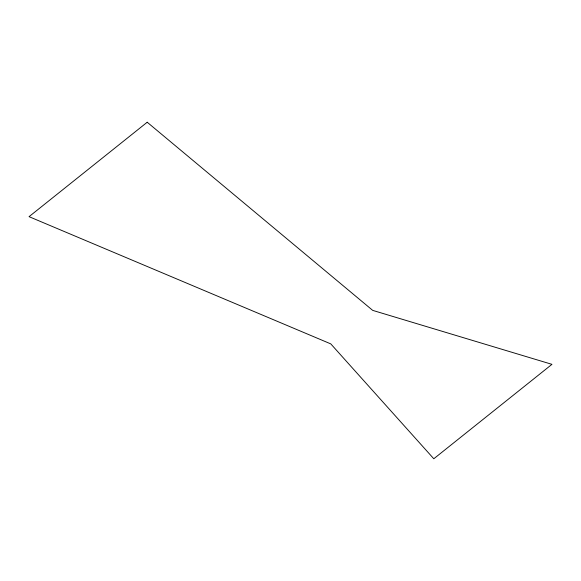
<?xml version="1.0" encoding="UTF-8"?>
<svg xmlns="http://www.w3.org/2000/svg" width="581" height="581" viewBox="0 0 581 581"><rect width="100%" height="100%" fill="white"/><g stroke="black" fill="none" stroke-linecap="round" stroke-linejoin="round"><path stroke-width="0.87" d="M147.204 122.235L29.05 216.662L330.785 343.887L433.796 458.765L551.95 364.338L372.712 310.385L147.204 122.235"/></g></svg>
